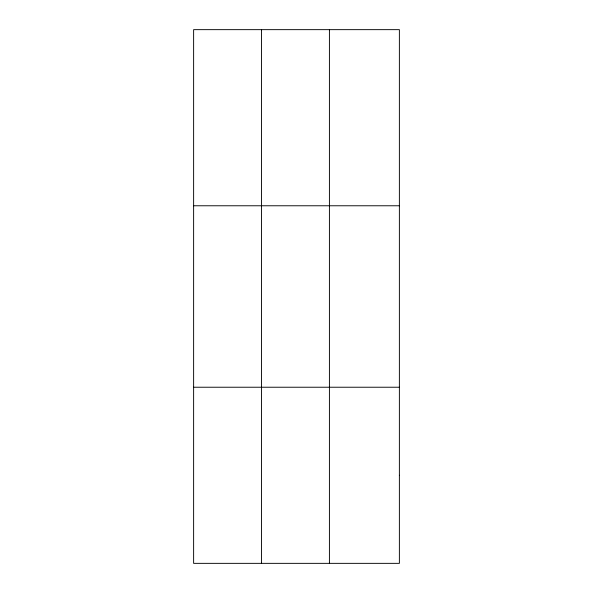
<?xml version="1.0" encoding="UTF-8"?>
<svg xmlns="http://www.w3.org/2000/svg" width="593" height="593" viewBox="0 0 593 593"><rect width="100%" height="100%" fill="white"/><g stroke="black" fill="none" stroke-linecap="round" stroke-linejoin="round"><path stroke-width="0.89" d="M261.52 29.65L261.52 563.35M329.419 29.65L329.419 563.35M193.622 205.771L399.378 205.771M193.622 387.229L399.378 387.229M399.378 475.29L399.378 563.35L193.622 563.35L193.622 29.65L399.378 29.65L399.378 475.29"/></g></svg>
